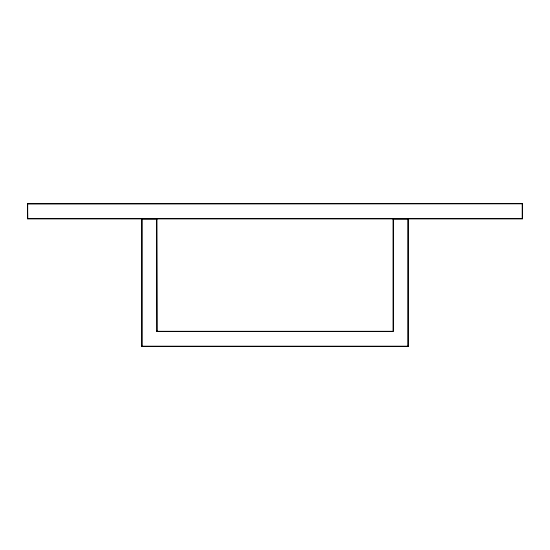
<?xml version="1.0" encoding="UTF-8"?>
<svg xmlns="http://www.w3.org/2000/svg" width="550" height="550" viewBox="0 0 550 550"><rect width="100%" height="100%" fill="white"/><g stroke="black" fill="none" stroke-linecap="round" stroke-linejoin="round"><path stroke-width="0.82" d="M156.963 330.976L156.771 331.354L393.229 331.354L393.229 218.838L393.229 331.354L156.771 331.354L156.771 218.838L157.149 331.162M27.5 203.796L522.308 203.603L522.308 218.838L27.693 218.838L27.5 203.796L522.5 203.796M141.921 346.397L141.921 218.838L141.921 346.397L408.079 346.397L408.079 218.838L408.079 346.397M27.5 218.646L522.5 218.646M141.728 219.024L156.963 219.024M393.037 219.024L408.272 219.024M141.728 346.204L408.272 346.204M522.308 203.603L522.308 218.838M27.693 203.603L27.693 218.838"/></g></svg>
